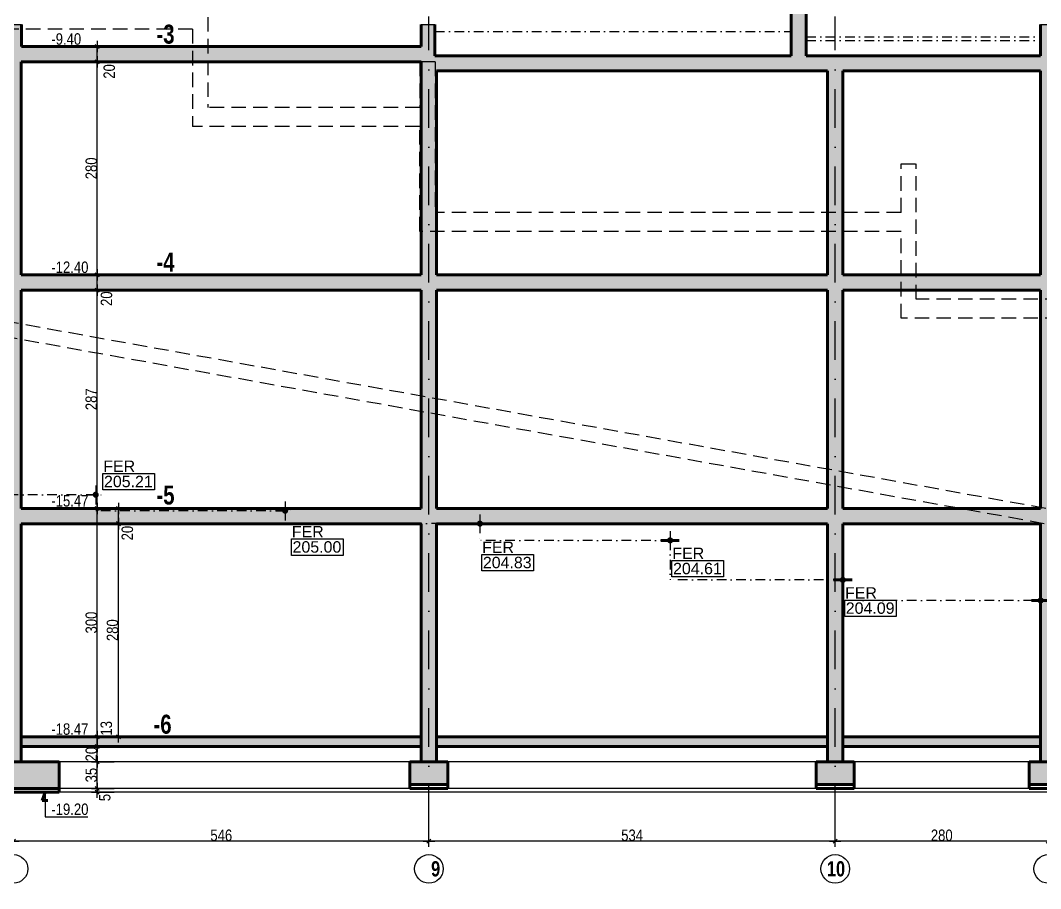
# Model space of a CAD drawing. Header units: millimetres. Extents: x -26249 to 60250, y -21218 to 23336.
# Drawn here: x 16079 to 17420, y 5699 to 6841 of the extents above; entities that cross this region are included whole.
import ezdxf

# ---------------------------------------------------------------- set-up
doc = ezdxf.new("R2010")
doc.units = ezdxf.units.MM
doc.linetypes.add('CACHEX2', pattern=[19.05, 12.7, -6.35])
doc.linetypes.add('TIRETPTX2', pattern=[50.8, 25.4, -12.7, 0, -12.7])
for name, color, linetype in [('01_cote_gen', 4, 'Continuous'), ('01_linteaux', 2, 'Continuous'), ('01_poch_BN', 9, 'Continuous'), ('01_texte', 230, 'Continuous'), ('AA_COTES', 2, 'Continuous')]:
    doc.layers.add(name, color=color, linetype=linetype)
doc.layers.add('01_murs_coup', color=5, linetype='Continuous', lineweight=60)
doc.styles.add('ARIAL NA', font='ARIALN.TTF')
doc.styles.add('impact', font='impact.ttf')
doc.styles.add('MATTE_TXT', font='arial.ttf')
doc.styles.add('STYLE2', font='ARIALN.TTF')
doc.dimstyles.new('JB50', dxfattribs={"dimscale": 0.1, "dimtxt": 150, "dimasz": 15, "dimexe": 0.1, "dimexo": 0.1, "dimgap": 0.09, "dimtad": 1, "dimdec": 1, "dimdsep": 46, "dimtxsty": 'STYLE2', "dimblk1": 'BOND_G', "dimblk2": 'BOND_D', "dimsah": 1, "dimcen": 1.5, "dimdle": 0.01, "dimse1": 1, "dimse2": 1, "dimclrd": 4, "dimclre": 2, "dimclrt": 6, "dimazin": 2, "dimtfac": 2.333333, "dimtdec": 1, "dimtix": 1, "dimtmove": 2, "dimatfit": 3, "dimldrblk": 'BOND_G', "dimfxl": 1, "dimtolj": 1, "dimtzin": 0, "dimarcsym": 0})

# ---------------------------------------------------------------- blocks, each defined once
blk = doc.blocks.new('BOND_G')
at = {"layer": 'AA_COTES', "color": 0}
for p, q in [((0, -5), (0, 15)), ((5, 0), (-5, 0)), ((1.77, 1.77), (-1.77, -1.77))]:
    blk.add_line(p, q, dxfattribs=at)
blk = doc.blocks.new('BOND_D')
at = {"layer": 'AA_COTES', "color": 0}
for p, q in [((5, 0), (-5, 0)), ((-1.77, -1.77), (1.77, 1.77)), ((0, 5), (0, -15))]:
    blk.add_line(p, q, dxfattribs=at)
blk = doc.blocks.new('*D2031')
at = {"layer": '01_cote_gen', "color": 4, "lineweight": -2, "transparency": 16777216}
blk.add_line((17428.2, 5761.8), (17151.2, 5761.8), dxfattribs=at)
at = {"layer": 'Defpoints', "color": 0, "transparency": 16777216}
for p in [(17149.7, 5862.2), (17429.7, 5825.9), (17149.7, 5761.8)]:
    blk.add_point(p, dxfattribs=at)
at = {"layer": '01_cote_gen', "color": 4, "lineweight": -2, "transparency": 16777216, "xscale": 1.5, "yscale": 1.5, "zscale": 1.5, "rotation": 180}
blk.add_blockref('BOND_D', (17149.7, 5761.8), dxfattribs=at)
at = {"layer": '01_cote_gen', "color": 4, "lineweight": -2, "transparency": 16777216, "xscale": 1.5, "yscale": 1.5, "zscale": 1.5}
blk.add_blockref('BOND_G', (17429.7, 5761.8), dxfattribs=at)
at = {"layer": '01_cote_gen', "color": 6, "transparency": 16777216, "insert": (17289.7, 5769.4), "char_height": 15, "attachment_point": 5, "style": 'STYLE2'}
blk.add_mtext('\\A1;280', dxfattribs=at)
blk = doc.blocks.new('*D2032')
at = {"layer": '01_cote_gen', "color": 4, "lineweight": -2, "transparency": 16777216}
blk.add_line((17148.2, 5761.8), (16617.2, 5761.8), dxfattribs=at)
at = {"layer": 'Defpoints', "color": 0, "transparency": 16777216}
for p in [(17149.7, 5862.2), (16615.7, 5835.9), (16615.7, 5761.8)]:
    blk.add_point(p, dxfattribs=at)
at = {"layer": '01_cote_gen', "color": 4, "lineweight": -2, "transparency": 16777216, "xscale": 1.5, "yscale": 1.5, "zscale": 1.5, "rotation": 180}
blk.add_blockref('BOND_D', (16615.7, 5761.8), dxfattribs=at)
at = {"layer": '01_cote_gen', "color": 4, "lineweight": -2, "transparency": 16777216, "xscale": 1.5, "yscale": 1.5, "zscale": 1.5}
blk.add_blockref('BOND_G', (17149.7, 5761.8), dxfattribs=at)
at = {"layer": '01_cote_gen', "color": 6, "transparency": 16777216, "insert": (16882.7, 5769.4), "char_height": 15, "attachment_point": 5, "style": 'STYLE2'}
blk.add_mtext('\\A1;534', dxfattribs=at)
blk = doc.blocks.new('*D1942')
at = {"layer": '01_cote_gen', "color": 4, "lineweight": -2, "transparency": 16777216}
blk.add_line((16614.2, 5761.8), (16071.2, 5761.8), dxfattribs=at)
at = {"layer": 'Defpoints', "color": 0, "transparency": 16777216}
for p in [(16615.7, 5891.2), (16069.7, 5835.9), (16069.7, 5761.8)]:
    blk.add_point(p, dxfattribs=at)
at = {"layer": '01_cote_gen', "color": 4, "lineweight": -2, "transparency": 16777216, "xscale": 1.5, "yscale": 1.5, "zscale": 1.5, "rotation": 180}
blk.add_blockref('BOND_D', (16069.7, 5761.8), dxfattribs=at)
at = {"layer": '01_cote_gen', "color": 4, "lineweight": -2, "transparency": 16777216, "xscale": 1.5, "yscale": 1.5, "zscale": 1.5}
blk.add_blockref('BOND_G', (16615.7, 5761.8), dxfattribs=at)
at = {"layer": '01_cote_gen', "color": 6, "transparency": 16777216, "insert": (16342.7, 5769.4), "char_height": 15, "attachment_point": 5, "style": 'STYLE2'}
blk.add_mtext('\\A1;546', dxfattribs=at)
blk = doc.blocks.new('*D2041')
at = {"layer": '01_cote_gen', "color": 4, "lineweight": -2, "transparency": 16777216}
blk.add_line((16033.7, 7786.7), (16134.7, 7786.7), dxfattribs=at)
at = {"layer": 'Defpoints', "color": 0, "transparency": 16777216}
for p in [(16032.2, 7779.2), (16136.2, 7786.7), (16136.2, 5592.4)]:
    blk.add_point(p, dxfattribs=at)
at = {"layer": '01_cote_gen', "color": 4, "lineweight": -2, "transparency": 16777216, "xscale": 1.5, "yscale": 1.5, "zscale": 1.5, "rotation": 180}
blk.add_blockref('BOND_G', (16032.2, 7786.7), dxfattribs=at)
at = {"layer": '01_cote_gen', "color": 4, "lineweight": -2, "transparency": 16777216, "xscale": 1.5, "yscale": 1.5, "zscale": 1.5}
blk.add_blockref('BOND_D', (16136.2, 7786.7), dxfattribs=at)
at = {"layer": '01_cote_gen', "color": 6, "transparency": 16777216, "insert": (16084.2, 7794.4), "char_height": 15, "attachment_point": 5, "style": 'STYLE2'}
blk.add_mtext('\\A1;104', dxfattribs=at)
blk = doc.blocks.new('*D2055')
at = {"layer": '01_cote_gen', "color": 4, "lineweight": -2, "transparency": 16777216}
blk.add_line((16333.7, 7758.7), (16414.3, 7758.7), dxfattribs=at)
at = {"layer": 'Defpoints', "color": 0, "transparency": 16777216}
for p in [(16415.8, 7758.7), (16332.2, 7706.2), (16415.8, 5569.6)]:
    blk.add_point(p, dxfattribs=at)
at = {"layer": '01_cote_gen', "color": 4, "lineweight": -2, "transparency": 16777216, "xscale": 1.5, "yscale": 1.5, "zscale": 1.5, "rotation": 180}
blk.add_blockref('BOND_G', (16332.2, 7758.7), dxfattribs=at)
at = {"layer": '01_cote_gen', "color": 4, "lineweight": -2, "transparency": 16777216, "xscale": 1.5, "yscale": 1.5, "zscale": 1.5}
blk.add_blockref('BOND_D', (16415.8, 7758.7), dxfattribs=at)
at = {"layer": '01_cote_gen', "color": 6, "transparency": 16777216, "insert": (16374, 7766.3), "char_height": 15, "attachment_point": 5, "style": 'STYLE2'}
blk.add_mtext('\\A1;83.5', dxfattribs=at)
blk = doc.blocks.new('*D2410')
at = {"layer": '01_cote_gen', "color": 4, "lineweight": -2, "transparency": 16777216}
blk.add_line((16207.5, 5900.6), (16207.5, 6177.6), dxfattribs=at)
at = {"layer": 'Defpoints', "color": 0, "transparency": 16777216}
for p in [(16207.5, 6179.1), (16229.7, 6179.1), (16236.9, 5899.1)]:
    blk.add_point(p, dxfattribs=at)
at = {"layer": '01_cote_gen', "color": 4, "lineweight": -2, "transparency": 16777216, "xscale": 1.5, "yscale": 1.5, "zscale": 1.5}
for name, p, rotation in [('BOND_D', (16207.5, 6179.1), 90), ('BOND_G', (16207.5, 5899.1), 270)]:
    blk.add_blockref(name, p, dxfattribs=dict(at, rotation=rotation))
at = {"layer": '01_cote_gen', "color": 6, "transparency": 16777216, "insert": (16199.8, 6039.1), "char_height": 15, "attachment_point": 5, "rotation": 90, "style": 'STYLE2'}
blk.add_mtext('\\A1;280', dxfattribs=at)
blk = doc.blocks.new('*D2411')
at = {"layer": '01_cote_gen', "color": 4, "lineweight": -2, "transparency": 16777216}
blk.add_line((16207.5, 6180.6), (16207.5, 6197.6), dxfattribs=at)
at = {"layer": 'Defpoints', "color": 0, "transparency": 16777216}
for p in [(16207.5, 6199.1), (16230, 6199.1), (16230, 6179.1)]:
    blk.add_point(p, dxfattribs=at)
at = {"layer": '01_cote_gen', "color": 4, "lineweight": -2, "transparency": 16777216, "xscale": 1.5, "yscale": 1.5, "zscale": 1.5}
for name, p, rotation in [('BOND_D', (16207.5, 6199.1), 90), ('BOND_G', (16207.5, 6179.1), 270)]:
    blk.add_blockref(name, p, dxfattribs=dict(at, rotation=rotation))
at = {"layer": '01_cote_gen', "color": 6, "transparency": 16777216, "insert": (16219.3, 6166.7), "char_height": 15, "attachment_point": 5, "rotation": 90, "style": 'STYLE2'}
blk.add_mtext('\\A1;20', dxfattribs=at)
blk = doc.blocks.new('*D2412')
at = {"layer": '01_cote_gen', "color": 4, "lineweight": -2, "transparency": 16777216}
blk.add_line((16179.6, 5900.6), (16179.6, 6197.6), dxfattribs=at)
at = {"layer": 'Defpoints', "color": 0, "transparency": 16777216}
for p in [(16179.6, 6199.1), (16252.6, 6199.1), (16230, 5899.1)]:
    blk.add_point(p, dxfattribs=at)
at = {"layer": '01_cote_gen', "color": 4, "lineweight": -2, "transparency": 16777216, "xscale": 1.5, "yscale": 1.5, "zscale": 1.5}
for name, p, rotation in [('BOND_D', (16179.6, 6199.1), 90), ('BOND_G', (16179.6, 5899.1), 270)]:
    blk.add_blockref(name, p, dxfattribs=dict(at, rotation=rotation))
at = {"layer": '01_cote_gen', "color": 6, "transparency": 16777216, "insert": (16171.9, 6049.1), "char_height": 15, "attachment_point": 5, "rotation": 90, "style": 'STYLE2'}
blk.add_mtext('\\A1;300', dxfattribs=at)
blk = doc.blocks.new('*D2413')
at = {"layer": '01_cote_gen', "color": 4, "lineweight": -2, "transparency": 16777216}
blk.add_line((16179.6, 5887.6), (16179.6, 5897.6), dxfattribs=at)
at = {"layer": 'Defpoints', "color": 0, "transparency": 16777216}
for p in [(16179.6, 5899.1), (16190.5, 5899.1), (16187.8, 5886.1)]:
    blk.add_point(p, dxfattribs=at)
at = {"layer": '01_cote_gen', "color": 4, "lineweight": -2, "transparency": 16777216, "xscale": 1.5, "yscale": 1.5, "zscale": 1.5}
for name, p, rotation in [('BOND_D', (16179.6, 5899.1), 90), ('BOND_G', (16179.6, 5886.1), 270)]:
    blk.add_blockref(name, p, dxfattribs=dict(at, rotation=rotation))
at = {"layer": '01_cote_gen', "color": 6, "transparency": 16777216, "insert": (16191.7, 5910.1), "char_height": 15, "attachment_point": 5, "rotation": 90, "style": 'STYLE2'}
blk.add_mtext('\\A1;13', dxfattribs=at)
blk = doc.blocks.new('*D2414')
at = {"layer": '01_cote_gen', "color": 4, "lineweight": -2, "transparency": 16777216}
blk.add_line((16179.6, 5867.6), (16179.6, 5884.6), dxfattribs=at)
at = {"layer": 'Defpoints', "color": 0, "transparency": 16777216}
for p in [(16179.6, 5886.1), (16189, 5886.1), (16189, 5866.1)]:
    blk.add_point(p, dxfattribs=at)
at = {"layer": '01_cote_gen', "color": 4, "lineweight": -2, "transparency": 16777216, "xscale": 1.5, "yscale": 1.5, "zscale": 1.5}
for name, p, rotation in [('BOND_D', (16179.6, 5886.1), 90), ('BOND_G', (16179.6, 5866.1), 270)]:
    blk.add_blockref(name, p, dxfattribs=dict(at, rotation=rotation))
at = {"layer": '01_cote_gen', "color": 6, "transparency": 16777216, "insert": (16171.9, 5876.1), "char_height": 15, "attachment_point": 5, "rotation": 90, "style": 'STYLE2'}
blk.add_mtext('\\A1;20', dxfattribs=at)
blk = doc.blocks.new('*D2415')
at = {"layer": '01_cote_gen', "color": 4, "lineweight": -2, "transparency": 16777216}
blk.add_line((16179.6, 5832.6), (16179.6, 5864.6), dxfattribs=at)
at = {"layer": 'Defpoints', "color": 0, "transparency": 16777216}
for p in [(16179.6, 5866.1), (16189.3, 5866.1), (16186, 5831.1)]:
    blk.add_point(p, dxfattribs=at)
at = {"layer": '01_cote_gen', "color": 4, "lineweight": -2, "transparency": 16777216, "xscale": 1.5, "yscale": 1.5, "zscale": 1.5}
for name, p, rotation in [('BOND_D', (16179.6, 5866.1), 90), ('BOND_G', (16179.6, 5831.1), 270)]:
    blk.add_blockref(name, p, dxfattribs=dict(at, rotation=rotation))
at = {"layer": '01_cote_gen', "color": 6, "transparency": 16777216, "insert": (16171.9, 5848.6), "char_height": 15, "attachment_point": 5, "rotation": 90, "style": 'STYLE2'}
blk.add_mtext('\\A1;35', dxfattribs=at)
blk = doc.blocks.new('*D2416')
at = {"layer": '01_cote_gen', "color": 4, "lineweight": -2, "transparency": 16777216}
blk.add_line((16179.6, 5827.6), (16179.6, 5829.6), dxfattribs=at)
at = {"layer": 'Defpoints', "color": 0, "transparency": 16777216}
for p in [(16179.6, 5831.1), (16187.1, 5831.1), (16187.7, 5826.1)]:
    blk.add_point(p, dxfattribs=at)
at = {"layer": '01_cote_gen', "color": 4, "lineweight": -2, "transparency": 16777216, "xscale": 1.5, "yscale": 1.5, "zscale": 1.5}
for name, p, rotation in [('BOND_D', (16179.6, 5831.1), 90), ('BOND_G', (16179.6, 5826.1), 270)]:
    blk.add_blockref(name, p, dxfattribs=dict(at, rotation=rotation))
at = {"layer": '01_cote_gen', "color": 6, "transparency": 16777216, "insert": (16189.6, 5819.1), "char_height": 15, "attachment_point": 5, "rotation": 90, "style": 'STYLE2'}
blk.add_mtext('\\A1;5', dxfattribs=at)
blk = doc.blocks.new('*D2459')
at = {"layer": '01_cote_gen', "color": 4, "lineweight": -2, "transparency": 16777216}
blk.add_line((16179.6, 6200.6), (16179.6, 6484.6), dxfattribs=at)
at = {"layer": 'Defpoints', "color": 0, "transparency": 16777216}
for p in [(16179.6, 6486.1), (16228.3, 6486.1), (16246.1, 6199.1)]:
    blk.add_point(p, dxfattribs=at)
at = {"layer": '01_cote_gen', "color": 4, "lineweight": -2, "transparency": 16777216, "xscale": 1.5, "yscale": 1.5, "zscale": 1.5}
for name, p, rotation in [('BOND_D', (16179.6, 6486.1), 90), ('BOND_G', (16179.6, 6199.1), 270)]:
    blk.add_blockref(name, p, dxfattribs=dict(at, rotation=rotation))
at = {"layer": '01_cote_gen', "color": 6, "transparency": 16777216, "insert": (16171.9, 6342.6), "char_height": 15, "attachment_point": 5, "rotation": 90, "style": 'STYLE2'}
blk.add_mtext('\\A1;287', dxfattribs=at)
blk = doc.blocks.new('*D2460')
at = {"layer": '01_cote_gen', "color": 4, "lineweight": -2, "transparency": 16777216}
blk.add_line((16179.6, 6487.6), (16179.6, 6504.6), dxfattribs=at)
at = {"layer": 'Defpoints', "color": 0, "transparency": 16777216}
for p in [(16179.6, 6506.1), (16220.4, 6506.1), (16220.4, 6486.1)]:
    blk.add_point(p, dxfattribs=at)
at = {"layer": '01_cote_gen', "color": 4, "lineweight": -2, "transparency": 16777216, "xscale": 1.5, "yscale": 1.5, "zscale": 1.5}
for name, p, rotation in [('BOND_D', (16179.6, 6506.1), 90), ('BOND_G', (16179.6, 6486.1), 270)]:
    blk.add_blockref(name, p, dxfattribs=dict(at, rotation=rotation))
at = {"layer": '01_cote_gen', "color": 6, "transparency": 16777216, "insert": (16191.9, 6474.8), "char_height": 15, "attachment_point": 5, "rotation": 90, "style": 'STYLE2'}
blk.add_mtext('\\A1;20', dxfattribs=at)
blk = doc.blocks.new('*D2461')
at = {"layer": '01_cote_gen', "color": 4, "lineweight": -2, "transparency": 16777216}
blk.add_line((16179.6, 6507.6), (16179.6, 6784.6), dxfattribs=at)
at = {"layer": 'Defpoints', "color": 0, "transparency": 16777216}
for p in [(16179.6, 6786.1), (16281.8, 6786.1), (16281.8, 6506.1)]:
    blk.add_point(p, dxfattribs=at)
at = {"layer": '01_cote_gen', "color": 4, "lineweight": -2, "transparency": 16777216, "xscale": 1.5, "yscale": 1.5, "zscale": 1.5}
for name, p, rotation in [('BOND_D', (16179.6, 6786.1), 90), ('BOND_G', (16179.6, 6506.1), 270)]:
    blk.add_blockref(name, p, dxfattribs=dict(at, rotation=rotation))
at = {"layer": '01_cote_gen', "color": 6, "transparency": 16777216, "insert": (16171.9, 6646.1), "char_height": 15, "attachment_point": 5, "rotation": 90, "style": 'STYLE2'}
blk.add_mtext('\\A1;280', dxfattribs=at)
blk = doc.blocks.new('*D2462')
at = {"layer": '01_cote_gen', "color": 4, "lineweight": -2, "transparency": 16777216}
blk.add_line((16179.6, 6787.6), (16179.6, 6804.6), dxfattribs=at)
at = {"layer": 'Defpoints', "color": 0, "transparency": 16777216}
for p in [(16179.6, 6806.1), (16270.3, 6806.1), (16270.3, 6786.1)]:
    blk.add_point(p, dxfattribs=at)
at = {"layer": '01_cote_gen', "color": 4, "lineweight": -2, "transparency": 16777216, "xscale": 1.5, "yscale": 1.5, "zscale": 1.5}
for name, p, rotation in [('BOND_D', (16179.6, 6806.1), 90), ('BOND_G', (16179.6, 6786.1), 270)]:
    blk.add_blockref(name, p, dxfattribs=dict(at, rotation=rotation))
at = {"layer": '01_cote_gen', "color": 6, "transparency": 16777216, "insert": (16195.5, 6773.5), "char_height": 15, "attachment_point": 5, "rotation": 90, "style": 'STYLE2'}
blk.add_mtext('\\A1;20', dxfattribs=at)

msp = doc.modelspace()

# ---------------------------------------------------------------- hatches: boundary and pattern name
at = {"layer": '01_poch_BN'}
h = msp.add_hatch(color=256, dxfattribs=at)
h.dxf.hatch_style = 1
edge = h.paths.add_edge_path()
edge.add_line((16019.446, 7094.066), (15799.978, 7094.066))
edge.add_line((15799.978, 7094.066), (15799.978, 7152.092))
edge.add_line((15799.978, 7152.092), (15779.978, 7152.092))
edge.add_line((15779.978, 7152.092), (15779.978, 7094.066))
edge.add_line((15779.978, 7094.066), (15218.978, 7094.066))
edge.add_line((15218.978, 7094.066), (15218.978, 7152.092))
edge.add_line((15218.978, 7152.092), (15202.978, 7152.092))
edge.add_line((15202.978, 7152.092), (15202.978, 6806.066))
edge.add_line((15202.978, 6806.066), (15202.978, 6506.066))
edge.add_line((15202.978, 6506.066), (15202.978, 6383.122))
edge.add_line((15202.978, 6383.122), (15222.978, 6383.122))
edge.add_line((15222.978, 6383.122), (15222.978, 6486.066))
edge.add_line((15222.978, 6486.066), (15779.845, 6486.066))
edge.add_line((15779.845, 6486.066), (15779.845, 6339.122))
edge.add_line((15779.845, 6339.122), (15799.845, 6339.122))
edge.add_line((15799.845, 6339.122), (15799.845, 6486.066))
edge.add_line((15799.845, 6486.066), (16059.574, 6486.066))
edge.add_line((16059.574, 6486.066), (16059.574, 6217.122))
edge.add_line((16059.574, 6217.122), (16079.574, 6217.122))
edge.add_line((16079.574, 6217.122), (16079.574, 6486.066))
edge.add_line((16079.574, 6486.066), (16605.574, 6486.066))
edge.add_line((16605.574, 6486.066), (16605.574, 6199.066))
edge.add_line((16605.574, 6199.066), (16426.651, 6198.122))
edge.add_arc((16426.651, 6196.122), 2, 0, 90, ccw=False)
edge.add_arc((16426.651, 6196.122), 2, -90, 0, ccw=False)
edge.add_line((16426.651, 6194.122), (16426.651, 6179.066))
edge.add_line((16426.651, 6179.066), (16605.574, 6179.066))
edge.add_line((16605.574, 6179.066), (16605.574, 5866.066))
edge.add_line((16605.574, 5866.066), (16625.574, 5866.066))
edge.add_line((16625.574, 5866.066), (16625.574, 6179.066))
edge.add_line((16625.574, 6179.066), (17139.574, 6179.066))
edge.add_line((17139.574, 6179.066), (17139.574, 6105.122))
edge.add_line((17139.574, 6105.122), (17159.574, 6105.122))
edge.add_line((17159.574, 6105.122), (17159.574, 6179.066))
edge.add_line((17159.574, 6179.066), (17419.575, 6179.066))
edge.add_line((17419.575, 6179.066), (17419.575, 6078.122))
edge.add_line((17419.575, 6078.122), (17439.575, 6078.122))
edge.add_line((17439.575, 6078.122), (17439.575, 6179.066))
edge.add_line((17439.575, 6179.066), (18028.584, 6179.066))
edge.add_line((18028.584, 6179.066), (18028.584, 6056.122))
edge.add_line((18028.584, 6056.122), (18053.584, 6056.122))
edge.add_line((18053.584, 6056.122), (18053.584, 6179.066))
edge.add_line((18053.584, 6179.066), (18783.574, 6179.066))
edge.add_line((18783.574, 6179.066), (18783.574, 5866.066))
edge.add_line((18783.574, 5866.066), (18803.574, 5866.066))
edge.add_line((18803.574, 5866.066), (18803.574, 6179.066))
edge.add_line((18803.574, 6179.066), (18803.574, 6199.066))
edge.add_line((18803.574, 6199.066), (18803.574, 6799.066))
edge.add_line((18803.574, 6799.066), (18803.574, 6835.009))
edge.add_line((18803.574, 6835.009), (18787.574, 6835.009))
edge.add_line((18787.574, 6835.009), (18787.574, 6799.066))
edge.add_line((18787.574, 6799.066), (18054.574, 6799.066))
edge.add_line((18054.574, 6799.066), (18054.574, 6835.009))
edge.add_line((18054.574, 6835.009), (18036.574, 6835.009))
edge.add_line((18036.574, 6835.009), (18036.574, 6799.066))
edge.add_line((18036.574, 6799.066), (17435.574, 6799.066))
edge.add_line((17435.574, 6799.066), (17435.574, 6835.009))
edge.add_line((17435.574, 6835.009), (17419.574, 6835.009))
edge.add_line((17419.574, 6835.009), (17419.574, 6794.066))
edge.add_line((17419.574, 6794.066), (17111.574, 6794.066))
edge.add_line((17111.574, 6794.066), (17111.574, 6860.755))
edge.add_line((17111.574, 6860.755), (17091.574, 6860.755))
edge.add_line((17091.574, 6860.755), (17091.574, 6794.066))
edge.add_line((17091.574, 6794.066), (16623.574, 6794.066))
edge.add_line((16623.574, 6794.066), (16623.574, 6835.009))
edge.add_line((16623.574, 6835.009), (16605.574, 6835.009))
edge.add_line((16605.574, 6835.009), (16605.574, 6806.066))
edge.add_line((16605.574, 6806.066), (16079.978, 6806.066))
edge.add_line((16079.978, 6806.066), (16079.978, 6835.009))
edge.add_line((16079.978, 6835.009), (16059.978, 6835.009))
edge.add_line((16059.978, 6835.009), (16059.978, 6806.066))
edge.add_line((16059.978, 6806.066), (15799.978, 6806.066))
edge.add_line((15799.978, 6806.066), (15799.978, 7071.066))
edge.add_line((15799.978, 7071.066), (16019.446, 7071.066))
edge.add_line((16019.446, 7071.066), (16019.446, 7094.066))
h.paths.add_polyline_path([(15779.978, 7071.066), (15779.978, 6806.066), (15218.978, 6806.066), (15218.978, 7071.066)], flags=16)
h.paths.add_polyline_path([(15779.574, 6786.066), (15779.574, 6506.066), (15222.978, 6506.066), (15222.978, 6786.066)], flags=16)
h.paths.add_polyline_path([(15799.574, 6786.066), (16059.574, 6786.066), (16059.574, 6506.066), (15799.574, 6506.066)], flags=16)
h.paths.add_polyline_path([(16079.574, 6786.066), (16605.574, 6786.066), (16605.574, 6506.066), (16079.574, 6506.066)], flags=16)
h.paths.add_polyline_path([(16625.574, 6774.066), (17139.574, 6774.066), (17139.574, 6506.066), (16625.574, 6506.066)], flags=16)
h.paths.add_polyline_path([(16625.574, 6486.066), (17139.574, 6486.066), (17139.574, 6199.066), (16625.574, 6199.066)], flags=16)
h.paths.add_polyline_path([(17159.574, 6774.066), (17419.574, 6774.066), (17419.574, 6506.066), (17159.574, 6506.066)], flags=16)
h.paths.add_polyline_path([(17159.574, 6486.066), (17419.575, 6486.066), (17419.575, 6199.066), (17159.574, 6199.066)], flags=16)
h.paths.add_polyline_path([(17439.574, 6779.066), (18035.574, 6779.066), (18035.574, 6517.066), (17439.574, 6517.066)], flags=16)
h.paths.add_polyline_path([(17439.575, 6494.066), (18033.584, 6494.066), (18033.584, 6199.066), (17439.575, 6199.066)], flags=16)
h.paths.add_polyline_path([(18053.886, 6779.066), (18787.574, 6779.066), (18787.574, 6517.066), (18053.886, 6517.066)], flags=16)
h.paths.add_polyline_path([(18053.584, 6494.066), (18613.574, 6494.066), (18613.574, 6199.066), (18053.584, 6199.066)], flags=16)
h.paths.add_polyline_path([(18633.574, 6494.066), (18783.574, 6494.066), (18783.574, 6199.066), (18633.574, 6199.066)], flags=16)
h.paths.add_polyline_path([(15799.845, 6339.122), (15779.845, 6339.122), (15779.845, 6166.066), (15799.845, 6166.066)], flags=17)
h.paths.add_polyline_path([(15824.974, 6166.066), (15754.974, 6166.066), (15754.974, 6131.066), (15824.974, 6131.066)], flags=17)
h.paths.add_polyline_path([(15779.845, 6199.066), (15222.978, 6199.066), (15222.978, 6186.066), (15779.845, 6186.066)], flags=17)
edge = h.paths.add_edge_path(flags=17)
edge.add_arc((16426.651, 6196.122), 2, -90, 0, ccw=False)
edge.add_line((16426.651, 6194.122), (16426.651, 6179.066))
edge.add_line((16426.651, 6179.066), (16079.574, 6179.066))
edge.add_line((16079.574, 6179.066), (16079.574, 5866.066))
edge.add_line((16079.574, 5866.066), (16059.574, 5866.066))
edge.add_line((16059.574, 5866.066), (16059.574, 6186.066))
edge.add_line((16059.574, 6186.066), (15799.845, 6186.066))
edge.add_line((15799.845, 6186.066), (15799.845, 6199.066))
edge.add_line((15799.845, 6199.066), (16059.574, 6199.066))
edge.add_line((16059.574, 6199.066), (16059.574, 6217.122))
edge.add_line((16059.574, 6217.122), (16079.574, 6217.122))
edge.add_line((16079.574, 6217.122), (16079.574, 6199.066))
edge.add_line((16079.574, 6199.066), (16177.651, 6199.066))
edge.add_line((16177.651, 6199.066), (16605.574, 6199.066))
edge.add_line((16605.574, 6199.066), (16426.63, 6198.122))
edge.add_arc((16426.651, 6196.122), 2, 0, 90.604579, ccw=False)
h = msp.add_hatch(color=256, dxfattribs=at)
h.dxf.hatch_style = 1
h.paths.add_polyline_path([(17159.574, 6105.122), (17139.574, 6105.122), (17139.574, 5866.066), (17159.574, 5866.066)])
h.paths.add_polyline_path([(17174.574, 5866.066), (17124.574, 5866.066), (17124.574, 5836.066), (17174.574, 5836.066)])
h.paths.add_polyline_path([(17139.574, 5899.066), (16625.574, 5899.066), (16625.574, 5886.066), (17139.574, 5886.066)])
h.paths.add_polyline_path([(16605.574, 5899.066), (16079.574, 5899.066), (16079.574, 5886.066), (16605.574, 5886.066)])
h.paths.add_polyline_path([(16640.574, 5866.066), (16590.574, 5866.066), (16590.574, 5836.066), (16640.574, 5836.066)])
h.paths.add_polyline_path([(16129.574, 5866.066), (16059.574, 5866.066), (16059.574, 5831.066), (16129.574, 5831.066)])
h.paths.add_polyline_path([(17454.574, 5866.066), (17404.574, 5866.066), (17404.574, 5836.066), (17454.574, 5836.066)])
h.paths.add_polyline_path([(17419.575, 5899.066), (17159.574, 5899.066), (17159.574, 5886.066), (17419.575, 5886.066)])
h.paths.add_polyline_path([(18028.584, 5899.066), (17439.575, 5899.066), (17439.575, 5886.066), (18028.584, 5886.066)])
h.paths.add_polyline_path([(17439.575, 6078.122), (17419.575, 6078.122), (17419.575, 5866.066), (17439.575, 5866.066)])
h.paths.add_polyline_path([(18053.584, 6056.122), (18028.584, 6056.122), (18028.584, 5866.066), (18053.584, 5866.066)])
h.paths.add_polyline_path([(18783.574, 5899.066), (18053.584, 5899.066), (18053.584, 5886.066), (18783.574, 5886.066)])
h.paths.add_polyline_path([(18069.574, 5866.066), (18019.574, 5866.066), (18019.574, 5836.066), (18069.574, 5836.066)])

# ---------------------------------------------------------------- linework, layer by layer
at = {"layer": '01_cote_gen', "color": 2, "const_width": 4}
for points in [[(16175.651, 6217.122, 1), (16179.651, 6217.122, 1)], [(16680.651, 6179.122, 1), (16684.651, 6179.122, 1)], [(16930.651, 6157.122, 1), (16934.651, 6157.122, 1)], [(17157.651, 6105.122, 1), (17161.651, 6105.122, 1)], [(17417.651, 6078.122, 1), (17421.651, 6078.122, 1)]]:
    msp.add_lwpolyline(points, format="xyb", close=True, dxfattribs=at)
at = {"layer": '01_linteaux', "linetype": 'CACHEX2', "ltscale": 1.5}
for p, q in [((16325.086, 6959.121), (16325.086, 6726.121)), ((16305.086, 6829.121), (15202.94, 6829.121)), ((16305.086, 6829.121), (16305.086, 6701.121)), ((16603.651, 6786.121), (16603.651, 6726.121)), ((16623.651, 6786.121), (16603.651, 6786.121)), ((16623.651, 6786.121), (16623.651, 6588.122)), ((16603.651, 6726.121), (16325.086, 6726.121)), ((16603.651, 6701.121), (16305.086, 6701.121)), ((16603.651, 6563.122), (16603.651, 6701.121)), ((17236.178, 6588.122), (17236.178, 6652.122)), ((17236.178, 6652.122), (17256.178, 6652.122)), ((17256.178, 6474.122), (17256.178, 6652.122)), ((17256.178, 6474.122), (17256.178, 6652.122)), ((17236.178, 6588.122), (16623.651, 6588.122)), ((17236.178, 6563.122), (16603.651, 6563.122)), ((17236.178, 6449.122), (17236.178, 6563.122)), ((17426.303, 6199.066), (15720.303, 6506.066)), ((17424.517, 6179.066), (15718.517, 6486.066)), ((18787.651, 6474.122), (17256.178, 6474.122)), ((18787.651, 6449.122), (17236.178, 6449.122))]:
    msp.add_line(p, q, dxfattribs=at)
at = {"layer": '01_linteaux', "linetype": 'TIRETPTX2', "ltscale": 2}
for p, q in [((16615.651, 5784.277), (16615.651, 6845.759)), ((17149.651, 5784.277), (17149.651, 6845.759))]:
    msp.add_line(p, q, dxfattribs=at)
at = {"layer": '01_linteaux', "linetype": 'TIRETPTX2', "ltscale": 0.5}
for p, q in [((16623.574, 6826.066), (17091.574, 6826.066)), ((17111.574, 6819.066), (17419.574, 6819.066)), ((17111.574, 6814.066), (17419.574, 6814.066))]:
    msp.add_line(p, q, dxfattribs=at)
at = {"layer": '01_linteaux'}
for p, q in [((16590.574, 5866.066), (16129.574, 5866.066)), ((17124.574, 5866.066), (16640.574, 5866.066)), ((17404.574, 5866.066), (17174.574, 5866.066)), ((16590.574, 5831.066), (16129.574, 5831.066)), ((18769.574, 5826.066), (16129.574, 5826.066)), ((17124.574, 5831.066), (16640.574, 5831.066)), ((17404.574, 5831.066), (17174.574, 5831.066))]:
    msp.add_line(p, q, dxfattribs=at)
at = {"layer": '01_linteaux', "color": 2, "linetype": 'TIRETPTX2', "ltscale": 2}
for points in [[(16177.651, 6229.215), (16177.651, 6205.028)], [(16426.651, 6208.215), (16426.651, 6184.028)], [(16682.651, 6191.215), (16682.651, 6167.028)], [(16932.651, 6169.215), (16932.651, 6145.028)], [(17159.651, 6117.215), (17159.651, 6093.028)]]:
    msp.add_lwpolyline(points, dxfattribs=at)
at = {"layer": '01_murs_coup'}
for p, q in [((17091.574, 6794.066), (17091.574, 6860.755)), ((17111.574, 6794.066), (17111.574, 6860.755)), ((16079.978, 6806.066), (16079.978, 6835.009)), ((16605.574, 6806.066), (16605.574, 6835.009)), ((16623.574, 6794.066), (16623.574, 6835.009)), ((17419.574, 6794.066), (17419.574, 6835.009)), ((16079.978, 6806.066), (16605.574, 6806.066)), ((16079.574, 6506.066), (16079.574, 6786.066)), ((16079.574, 6786.066), (16605.574, 6786.066)), ((16605.574, 6506.066), (16605.574, 6786.066)), ((16623.574, 6794.066), (17091.574, 6794.066)), ((17111.574, 6794.066), (17419.574, 6794.066)), ((16625.574, 6506.066), (16625.574, 6774.066)), ((16625.574, 6774.066), (17139.574, 6774.066)), ((17139.574, 6506.066), (17139.574, 6774.066)), ((17159.574, 6774.066), (17419.574, 6774.066)), ((17159.574, 6506.066), (17159.574, 6774.066)), ((17419.574, 6506.066), (17419.574, 6774.066)), ((16079.574, 6506.066), (16605.574, 6506.066)), ((16625.574, 6506.066), (17139.574, 6506.066)), ((17159.574, 6506.066), (17419.574, 6506.066)), ((16079.574, 6486.066), (16605.574, 6486.066)), ((16079.574, 6486.066), (16079.574, 6199.066)), ((16605.574, 6199.066), (16605.574, 6486.066)), ((16625.574, 6486.066), (17139.574, 6486.066)), ((16625.574, 6199.066), (16625.574, 6486.066)), ((17139.574, 6199.066), (17139.574, 6486.066)), ((17159.574, 6486.066), (17419.575, 6486.066)), ((17159.574, 6199.066), (17159.574, 6486.066)), ((17419.575, 6199.066), (17419.575, 6486.066)), ((16079.574, 6199.066), (16605.574, 6199.066)), ((16625.574, 6199.066), (17139.574, 6199.066)), ((17159.574, 6199.066), (17419.575, 6199.066)), ((16079.574, 6179.066), (16605.574, 6179.066)), ((16079.574, 6179.066), (16079.574, 5866.066)), ((16605.574, 6179.066), (16605.574, 5866.066)), ((16625.574, 6179.066), (17139.574, 6179.066)), ((16625.574, 6179.066), (16625.574, 5866.066)), ((17139.574, 6179.066), (17139.574, 5866.066)), ((17159.574, 6179.066), (17419.575, 6179.066)), ((17159.574, 6179.066), (17159.574, 5866.066)), ((17419.575, 6179.066), (17419.575, 5866.066)), ((16079.574, 5899.066), (16605.574, 5899.066)), ((16625.574, 5899.066), (17139.574, 5899.066)), ((17159.574, 5899.066), (17419.575, 5899.066)), ((16079.574, 5886.066), (16605.574, 5886.066)), ((16625.574, 5886.066), (17139.574, 5886.066)), ((17159.574, 5886.066), (17419.575, 5886.066)), ((16129.574, 5866.066), (16059.574, 5866.066)), ((16129.574, 5866.066), (16129.574, 5826.066)), ((16590.574, 5831.066), (16590.574, 5866.066)), ((16590.574, 5866.066), (16640.574, 5866.066)), ((16640.574, 5831.066), (16640.574, 5866.066)), ((17124.574, 5831.066), (17124.574, 5866.066)), ((17124.574, 5866.066), (17174.574, 5866.066)), ((17174.574, 5831.066), (17174.574, 5866.066)), ((17404.574, 5831.066), (17404.574, 5866.066)), ((17404.574, 5866.066), (17454.574, 5866.066)), ((16590.574, 5836.066), (16640.574, 5836.066)), ((17124.574, 5836.066), (17174.574, 5836.066)), ((17404.574, 5836.066), (17454.574, 5836.066)), ((16129.574, 5831.066), (16059.574, 5831.066)), ((16129.574, 5826.066), (16059.574, 5826.066)), ((16111.102, 5826.066), (16107.501, 5815.356)), ((16590.574, 5831.066), (16640.574, 5831.066)), ((17124.574, 5831.066), (17174.574, 5831.066)), ((17404.574, 5831.066), (17454.574, 5831.066)), ((16107.501, 5815.356), (16114.911, 5815.356))]:
    msp.add_line(p, q, dxfattribs=at)
at = {"layer": '01_murs_coup', "color": 2}
for p, q in [((16920.557, 6157.122), (16944.744, 6157.122)), ((17147.557, 6105.122), (17171.744, 6105.122)), ((17407.557, 6078.122), (17431.744, 6078.122))]:
    msp.add_line(p, q, dxfattribs=at)
at = {"layer": '01_poch_BN'}
for p, q in [((16059.978, 6835.009), (16079.978, 6835.009)), ((16605.574, 6835.009), (16623.574, 6835.009)), ((17419.574, 6835.009), (17435.574, 6835.009))]:
    msp.add_line(p, q, dxfattribs=at)
at = {"layer": '01_poch_BN', "color": 5, "linetype": 'TIRETPTX2', "ltscale": 0.5}
for p, q in [((16177.651, 6217.122), (15974.055, 6217.122)), ((16177.651, 6217.122), (16177.651, 6196.122)), ((16426.651, 6196.122), (16177.651, 6196.122)), ((16426.651, 6196.122), (16426.651, 6179.122)), ((16682.651, 6179.122), (16426.651, 6179.122)), ((16682.651, 6179.122), (16682.651, 6157.122)), ((16932.651, 6157.122), (16682.651, 6157.122)), ((16932.651, 6157.122), (16932.651, 6105.122)), ((17159.651, 6105.122), (16932.651, 6105.122)), ((17159.651, 6105.122), (17159.651, 6078.122)), ((17919.651, 6078.122), (17159.651, 6078.122))]:
    msp.add_line(p, q, dxfattribs=at)
at = {"layer": '01_poch_BN', "color": 2, "linetype": 'TIRETPTX2', "ltscale": 0.5}
for p, q in [((16165.557, 6217.122), (16189.744, 6217.122)), ((16414.557, 6196.122), (16438.744, 6196.122))]:
    msp.add_line(p, q, dxfattribs=at)
at = {"layer": '01_poch_BN', "color": 2, "linetype": 'TIRETPTX2', "ltscale": 0.5, "const_width": 4}
msp.add_lwpolyline([(16424.651, 6196.122, 1), (16428.651, 6196.122, 1)], format="xyb", close=True, dxfattribs=at)
at = {"layer": '01_texte'}
for p, q in [((16111.102, 5826.066), (16111.102, 5793.703)), ((16111.102, 5793.703), (16167.131, 5793.703))]:
    msp.add_line(p, q, dxfattribs=at)
for points in [[(16187.127, 6245.077), (16254.904, 6245.077), (16254.904, 6223.474), (16187.127, 6223.474)], [(16434.973, 6159.047), (16502.75, 6159.047), (16502.75, 6137.443), (16434.973, 6137.443)], [(16685.095, 6138.529), (16752.872, 6138.529), (16752.872, 6116.925), (16685.095, 6116.925)], [(16935.095, 6130.642), (17002.872, 6130.642), (17002.872, 6109.039), (16935.095, 6109.039)], [(17162.095, 6078.642), (17229.872, 6078.642), (17229.872, 6057.039), (17162.095, 6057.039)]]:
    msp.add_lwpolyline(points, close=True, dxfattribs=at)
for centre in [(16069.651, 5725.362), (16615.651, 5725.362), (17149.651, 5725.362), (17429.651, 5725.362)]:
    msp.add_circle(centre, 18.806, dxfattribs=at)

# ---------------------------------------------------------------- texts
for s, height, style, p in [('-3', 25, 'impact', (16257.445, 6810.002)), ('-9.40', 15, 'ARIAL NA', (16119.38, 6808.626)), ('-4', 25, 'impact', (16257.445, 6510.48)), ('-12.40', 15, 'ARIAL NA', (16119.38, 6508.626)), ('FER', 15, 'MATTE_TXT', (16187.607, 6247.04)), ('205.21', 15, 'MATTE_TXT', (16188.566, 6227.051)), ('-5', 25, 'impact', (16257.445, 6204.193)), ('-15.47', 15, 'ARIAL NA', (16119.38, 6201.626)), ('FER', 15, 'MATTE_TXT', (16435.453, 6161.009)), ('205.00', 15, 'MATTE_TXT', (16436.412, 6141.02)), ('FER', 15, 'MATTE_TXT', (16685.575, 6140.491)), ('FER', 15, 'MATTE_TXT', (16935.575, 6132.605)), ('204.83', 15, 'MATTE_TXT', (16686.534, 6120.502)), ('204.61', 15, 'MATTE_TXT', (16936.534, 6112.616)), ('FER', 15, 'MATTE_TXT', (17162.575, 6080.605)), ('204.09', 15, 'MATTE_TXT', (17163.534, 6060.616)), ('-6', 25, 'impact', (16253.568, 5903.002)), ('-18.47', 15, 'ARIAL NA', (16119.38, 5901.626)), ('-19.20', 15, 'ARIAL NA', (16119.38, 5796.263))]:
    msp.add_text(s, height=height, dxfattribs=dict(at, style=style)).set_placement(p)
at = {"layer": '01_texte', "char_height": 20, "attachment_point": 1, "line_spacing_factor": 0.895453, "style": 'impact'}
for s, insert in [('9', (16618.497, 5735.468)), ('10', (17138.763, 5735.468))]:
    msp.add_mtext(s, dxfattribs=dict(at, insert=insert))

# ---------------------------------------------------------------- dimensions: what is measured, and where the dimension line sits
at = {"layer": '01_cote_gen'}
for base, p1, p2, picture, middle in [((16136.17, 7786.689), (16032.17, 7779.189), (16136.17, 5592.366), '*D2041', (16084.17, 7794.357)), ((16069.651, 5761.777), (16615.651, 5891.194), (16069.651, 5835.871), '*D1942', (16342.651, 5769.445)), ((16615.651, 5761.777), (17149.651, 5862.216), (16615.651, 5835.871), '*D2032', (16882.651, 5769.445)), ((17149.651, 5761.777), (17429.651, 5825.947), (17149.651, 5862.216), '*D2031', (17289.651, 5769.445))]:
    dim = msp.add_linear_dim(base=base, p1=p1, p2=p2, dimstyle='JB50', dxfattribs=at)
    dim.commit()
    dim.dimension.update_dxf_attribs({"geometry": picture, "text_midpoint": middle})
dim = msp.add_linear_dim(base=(16415.766, 7758.675), p1=(16332.17, 7706.212), p2=(16415.766, 5569.603), text='83.5', dimstyle='JB50', dxfattribs=at)
dim.commit()
dim.dimension.update_dxf_attribs({"geometry": '*D2055', "text_midpoint": (16373.968, 7766.342)})
for base, p1, p2, picture, middle in [((16179.57, 6806.066), (16270.293, 6786.066), (16270.293, 6806.066), '*D2462', (16195.527, 6773.529)), ((16179.57, 6506.066), (16220.445, 6486.066), (16220.445, 6506.066), '*D2460', (16191.87, 6474.81)), ((16207.509, 6199.066), (16230.009, 6179.066), (16230.009, 6199.066), '*D2411', (16219.29, 6166.72)), ((16179.57, 5899.066), (16187.79, 5886.066), (16190.539, 5899.066), '*D2413', (16191.726, 5910.137)), ((16179.57, 5831.066), (16187.682, 5826.066), (16187.07, 5831.066), '*D2416', (16189.608, 5819.068))]:
    dim = msp.add_linear_dim(base=base, p1=p1, p2=p2, angle=90, dimstyle='JB50', dxfattribs=at)
    dim.commit()
    dim.dimension.update_dxf_attribs({"geometry": picture, "text_midpoint": middle, "dimtype": 160})
for base, p1, p2, picture, middle in [((16179.57, 6786.066), (16281.818, 6506.066), (16281.818, 6786.066), '*D2461', (16171.903, 6646.066)), ((16179.57, 6486.066), (16246.06, 6199.066), (16228.326, 6486.066), '*D2459', (16171.903, 6342.566)), ((16179.57, 6199.066), (16230.009, 5899.066), (16252.639, 6199.066), '*D2412', (16171.903, 6049.066)), ((16207.509, 6179.066), (16236.879, 5899.066), (16229.716, 6179.066), '*D2410', (16199.841, 6039.066)), ((16179.57, 5886.066), (16189.016, 5866.066), (16189.016, 5886.066), '*D2414', (16171.903, 5876.066)), ((16179.57, 5866.066), (16186.014, 5831.066), (16189.349, 5866.066), '*D2415', (16171.903, 5848.566))]:
    dim = msp.add_linear_dim(base=base, p1=p1, p2=p2, angle=90, dimstyle='JB50', dxfattribs=at)
    dim.commit()
    dim.dimension.update_dxf_attribs({"geometry": picture, "text_midpoint": middle})

doc.saveas('drawing.dxf')
